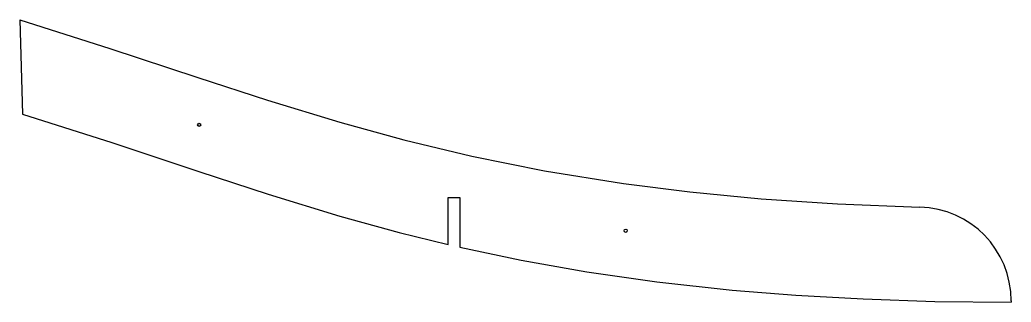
# Model space of a CAD drawing. Extents: x -12.5 to 8.6, y -0.6 to 5.4.
import ezdxf

# ---------------------------------------------------------------- set-up
doc = ezdxf.new("R2010")
doc.units = 0
doc.header["$MEASUREMENT"] = 0
doc.layers.add('VISIBLE', color=7, linetype='CONTINUOUS')

msp = doc.modelspace()

# ---------------------------------------------------------------- linework, layer by layer
at = {"layer": 'VISIBLE'}
for p, q in [((-12.493, 5.399), (-12.435, 3.389)), ((-3.364, 0.618), (-3.364, 1.618)), ((-3.364, 1.618), (-3.114, 1.618)), ((-3.114, 1.618), (-3.114, 0.56)), ((8.636, -0.58), (8.636, -0.608))]:
    msp.add_line(p, q, dxfattribs=at)
for points in [[(-12.493, 5.399), (-10.573, 4.793), (-8.699, 4.171), (-7.213, 3.687), (-5.676, 3.219)], [(-12.435, 3.389), (-10.533, 2.787), (-8.675, 2.169), (-7.2, 1.688), (-5.676, 1.224)], [(-5.676, 3.219), (-4.309, 2.846), (-2.86, 2.499), (-1.307, 2.187), (0.37, 1.917), (1.789, 1.738), (3.308, 1.593), (4.937, 1.485), (6.688, 1.416)], [(-5.676, 1.224), (-4.408, 0.876), (-3.364, 0.618)], [(-3.114, 0.56), (-1.806, 0.284), (-0.411, 0.037), (1.084, -0.176), (2.692, -0.352), (4.044, -0.461), (5.481, -0.541), (7.01, -0.591), (8.636, -0.608)]]:
    msp.add_lwpolyline(points, dxfattribs=at)
for centre in [(-8.671, 3.165), (0.42, 0.911)]:
    msp.add_circle(centre, 0.0344, dxfattribs=at)
msp.add_arc((6.636, -0.583), 2, 0.0859, 88.5166, dxfattribs=at)

doc.saveas('drawing.dxf')
